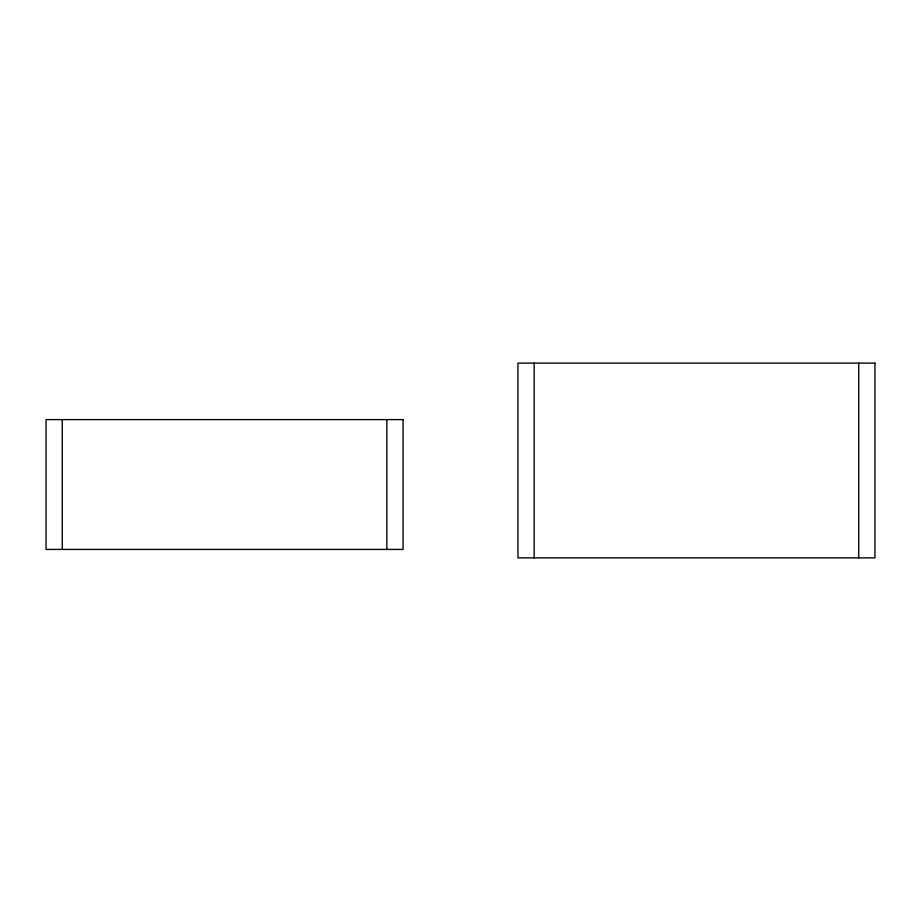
<?xml version="1.0" encoding="UTF-8"?>
<svg xmlns="http://www.w3.org/2000/svg" width="921" height="921" viewBox="0 0 921 921"><rect width="100%" height="100%" fill="white"/><g stroke="black" fill="none" stroke-linecap="round" stroke-linejoin="round"><path stroke-width="1.38" d="M858.717 363.127L858.717 557.873M534.157 363.127L534.157 557.873M386.843 419.596L386.843 549.423M62.283 419.596L62.283 549.423M874.95 363.127L517.936 363.127L517.936 557.873L874.95 557.873L874.95 363.127M403.064 419.596L46.05 419.596L46.05 549.423L403.064 549.423L403.064 419.596"/></g></svg>
